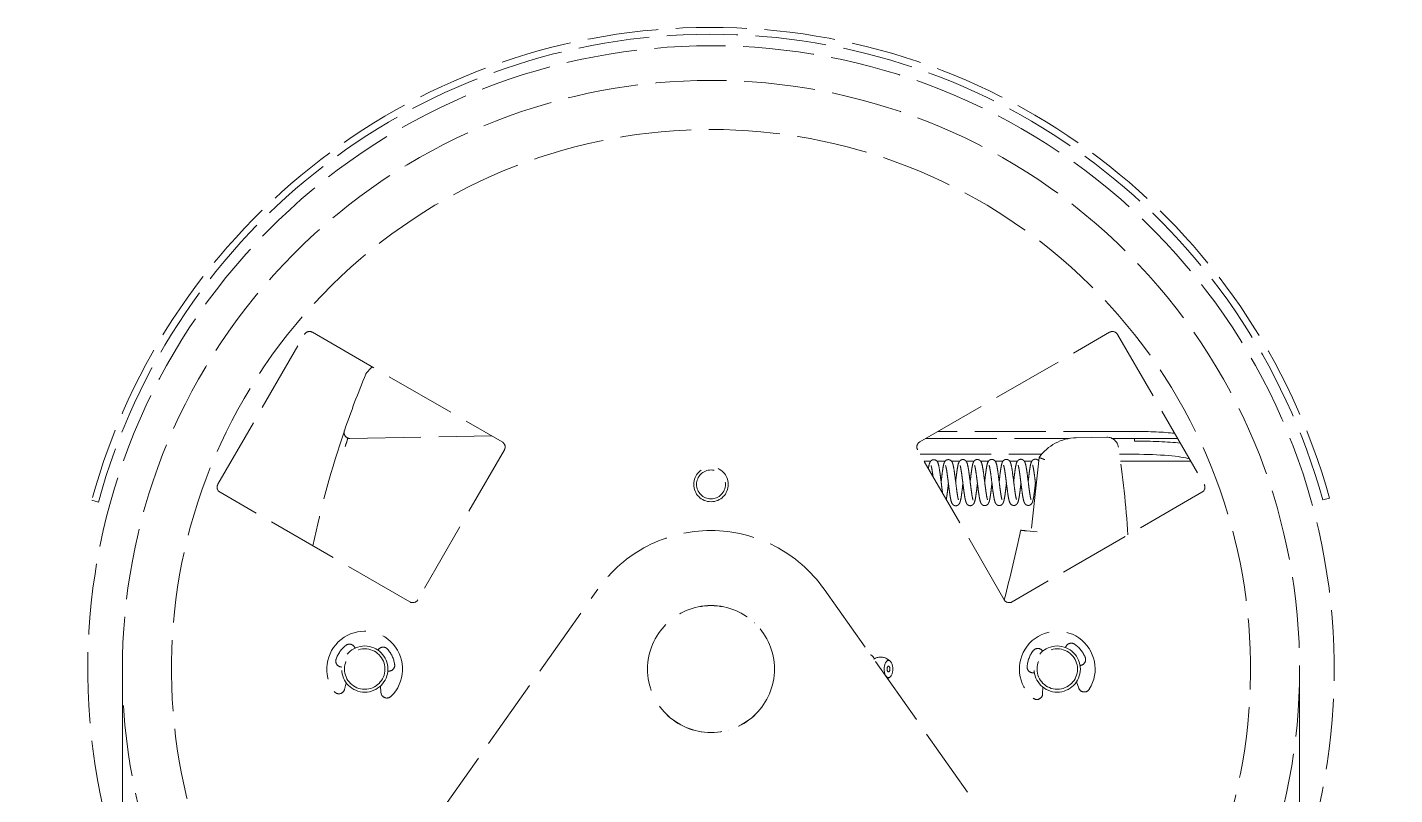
# Model space of a CAD drawing. Header units: millimetres. Extents: x -665 to 1025160, y -28012 to 4210.
# Drawn here: x 2185.1 to 2416.1, y -7781.5 to -7651.8 of the extents above; entities that cross this region are included whole.
import ezdxf

# ---------------------------------------------------------------- set-up
doc = ezdxf.new("R2010")
doc.units = ezdxf.units.MM
doc.linetypes.add('$2$ACAD_ISO02W100', pattern=[15, 12, -3])
doc.linetypes.add('$2$CENTER', pattern=[50.8, 31.75, -6.35, 6.35, -6.35])
doc.layers.add('$2$CL', color=2, linetype='$2$CENTER', lineweight=0)
doc.layers.add('$2$DL', color=8, linetype='$2$ACAD_ISO02W100', lineweight=0)

msp = doc.modelspace()

# ---------------------------------------------------------------- linework, layer by layer
at = {"layer": '$2$CL'}
for p, q in [((2201.175, -8243.082), (2201.175, -7760.248)), ((2400.075, -8243.082), (2400.075, -7760.248))]:
    msp.add_line(p, q, dxfattribs=at)
at = {"layer": '$2$DL'}
for p, q in [((2217.319, -7729.039), (2231.944, -7703.707)), ((2233.276, -7703.351), (2265.362, -7721.876)), ((2335.888, -7721.876), (2367.974, -7703.351)), ((2369.306, -7703.707), (2383.931, -7729.039)), ((2239.633, -7721.287), (2263.58, -7720.847)), ((2336.917, -7721.282), (2361.206, -7721.282)), ((2372.19, -7720.095), (2338.972, -7720.095)), ((2367.507, -7721.087), (2362.307, -7721.183)), ((2368.392, -7721.282), (2379.453, -7721.282)), ((2372.19, -7721.728), (2372.19, -7721.282)), ((2265.719, -7723.207), (2251.094, -7748.539)), ((2350.156, -7748.539), (2335.531, -7723.207)), ((2335.969, -7723.966), (2356.477, -7723.966)), ((2356.063, -7724.505), (2354.736, -7736.985)), ((2369.653, -7723.966), (2372.19, -7723.966)), ((2337.72, -7725.153), (2336.655, -7725.153)), ((2340.157, -7725.153), (2338.817, -7725.153)), ((2342.601, -7725.153), (2341.276, -7725.153)), ((2345.043, -7725.153), (2343.737, -7725.153)), ((2347.486, -7725.153), (2346.197, -7725.153)), ((2349.927, -7725.153), (2348.656, -7725.153)), ((2352.373, -7725.153), (2351.113, -7725.153)), ((2354.815, -7725.153), (2353.574, -7725.153)), ((2381.688, -7725.153), (2369.821, -7725.153)), ((2249.762, -7748.896), (2217.676, -7730.371)), ((2383.574, -7730.371), (2351.488, -7748.896)), ((2403.978, -7731.675), (2405.101, -7731.365)), ((2197.131, -7732.034), (2196.007, -7731.728)), ((2353.916, -7736.898), (2355.705, -7737.089)), ((2185.126, -7883.079), (2281.518, -7746.739)), ((2319.732, -7746.739), (2416.124, -7883.079)), ((2303.55, -7749.938), (2303.55, -7749.93)), ((2350.159, -7748.543), (2350.176, -7748.543)), ((2307.95, -7752.414), (2307.939, -7752.414)), ((2309.032, -7753.601), (2309.042, -7753.601)), ((2240.48, -7756.712), (2240.436, -7756.618)), ((2360.563, -7756.512), (2360.525, -7756.608)), ((2244.424, -7756.97), (2244.365, -7757.055)), ((2328.245, -7758.511), (2328.078, -7758.271)), ((2330.855, -7758.869), (2330.463, -7758.592)), ((2356.673, -7757.215), (2356.608, -7757.135)), ((2238.137, -7759.896), (2238.24, -7759.905)), ((2246.01, -7760.591), (2246.113, -7760.6)), ((2355.17, -7760.871), (2355.273, -7760.855)), ((2362.977, -7759.641), (2363.08, -7759.625)), ((2239.014, -7762.6), (2238.72, -7763.694)), ((2244.873, -7764.237), (2244.776, -7763.109)), ((2330.855, -7761.627), (2330.463, -7761.904)), ((2356.675, -7763.283), (2356.655, -7764.415)), ((2362.757, -7763.453), (2362.389, -7762.382)), ((2303.55, -7770.566), (2303.55, -7770.558))]:
    msp.add_line(p, q, dxfattribs=at)
for centre, radius in [((2300.625, -7729.048), 2.925), ((2300.625, -7729.048), 2.438), ((2300.625, -7760.248), 10.725), ((2300.625, -7760.248), 10.717), ((2242.125, -7760.248), 3.9), ((2242.125, -7760.248), 3.413), ((2359.125, -7760.248), 3.9), ((2359.125, -7760.248), 3.412)]:
    msp.add_circle(centre, radius, dxfattribs=at)
for centre, radius, start, end in [((2300.604, -7760.248), 108.415, 15.45098, 164.74799), ((2300.625, -7760.248), 105.3, 318.09966, 221.90034), ((2300.604, -7760.248), 107.25, 15.45098, 164.74799), ((2300.625, -7760.248), 99.45, 318.86903, 221.13097), ((2300.625, -7760.248), 91.163, 320.1335, 219.8665), ((2232.788, -7704.195), 0.975, 60, 150), ((2368.462, -7704.195), 0.975, 30, 120), ((2393.693, -7772.964), 163.8, 157.55514, 161.13364), ((2243.202, -7710.798), 0.975, 137.51154, 157.55514), ((2308.629, -7770.727), 89.7, 136.67543, 137.51154), ((2393.693, -7772.964), 163.8, 161.13364, 168.18567), ((2239.615, -7720.312), 0.975, 161.13364, 271.05374), ((2264.874, -7722.72), 0.975, 330, 60), ((2336.376, -7722.72), 0.975, 120, 210), ((2362.451, -7728.982), 7.8, 91.05374, 144.97369), ((2367.543, -7723.037), 1.95, 8.70492, 91.05374), ((2207.557, -7747.532), 163.8, 3.47702, 8.70492), ((2218.163, -7729.526), 0.975, 150, 240), ((2383.087, -7729.526), 0.975, 300, 30), ((2300.625, -7760.248), 23.4, 35.26007, 144.73993), ((2047.913, -7671.203), 312, 345.64397, 347.86429), ((2250.249, -7748.051), 0.975, 240, 330), ((2351.001, -7748.051), 0.975, 210, 300), ((2242.125, -7760.248), 6.396, 313.75152, 216.1529), ((2359.125, -7760.248), 6.396, 327.75483, 230.15621), ((2242.125, -7760.248), 5.117, 128.8709, 161.03352), ((2239.537, -7757.037), 0.992, 24.95221, 128.8709), ((2245.236, -7757.54), 0.992, 41.03352, 144.95221), ((2355.836, -7757.759), 0.992, 38.95552, 142.87421), ((2361.489, -7756.868), 0.992, 55.03683, 158.95552), ((2359.125, -7760.248), 5.117, 22.87421, 55.03683), ((2238.224, -7758.907), 0.992, 161.03352, 264.95221), ((2242.125, -7760.248), 5.117, 8.8709, 41.03352), ((2329.292, -7760.248), 2.028, 54.73561, 125.48548), ((2359.125, -7760.248), 5.117, 142.87421, 175.03683), ((2362.925, -7758.645), 0.992, 278.95552, 22.87421), ((2246.2, -7759.612), 0.992, 264.95221, 8.8709), ((2355.016, -7759.891), 0.992, 175.03683, 278.95552), ((2237.762, -7763.436), 0.992, 216.1529, 344.95221), ((2329.292, -7760.248), 2.028, 305.03467, 305.26439), ((2363.695, -7763.131), 0.992, 198.95552, 327.75483), ((2245.862, -7764.151), 0.992, 184.95221, 313.75152), ((2355.663, -7764.397), 0.992, 230.15621, 358.95552)]:
    msp.add_arc(centre, radius, start, end, dxfattribs=at)
for centre, major_axis, ratio, start_param, end_param in [((2372.19, -7721.28), (-9.828, 0), 0.1205367, 3.9531345, 4.712389), ((2372.19, -7723.138), (-11.7, 0), 0.1205367, 3.9914818, 4.712389), ((2372.19, -7725.151), (9.828, 0), 0.1205367, 0.3387524, 1.5707963), ((2327.369, -7760.248), (0, 2.434), 0.5, 5.660543, 6.0995794), ((2330.605, -7760.248), (0, 0.48), 0.5, 2.8676568, 6.5571212)]:
    msp.add_ellipse(centre, major_axis=major_axis, ratio=ratio, start_param=start_param, end_param=end_param, dxfattribs=at)
for major_axis in [(0, -1.462), (0, -0.484)]:
    msp.add_ellipse((2330.611, -7760.248), major_axis=major_axis, ratio=0.5, dxfattribs=at)
for points, knots in [([(2239.307, -7721.237), (2239.305, -7721.237), (2239.304, -7721.236), (2239.294, -7721.233), (2239.287, -7721.232), (2239.262, -7721.228), (2239.25, -7721.239), (2239.222, -7721.332), (2239.205, -7721.416), (2239.173, -7721.575), (2239.167, -7721.607), (2239.129, -7721.786), (2239.075, -7721.921), (2238.996, -7722.118), (2238.96, -7722.211), (2238.896, -7722.408), (2238.867, -7722.51), (2238.846, -7722.618), (2238.845, -7722.621), (2238.844, -7722.625)], [-0.00165743, -0.00165743, -0.00165743, -0.00165743, 0, 0, 0.01119477, 0.01119477, 0.05516722, 0.05516722, 0.10340416, 0.10340416, 0.11457751, 0.11457751, 0.16396758, 0.16396758, 0.20432722, 0.20432722, 0.24498028, 0.24498028, 0.24633536, 0.24633536, 0.24633536, 0.24633536]), ([(2357.005, -7724.867), (2356.938, -7724.841), (2356.871, -7724.814), (2356.805, -7724.788), (2356.74, -7724.763), (2356.677, -7724.739), (2356.617, -7724.715), (2356.506, -7724.673), (2356.405, -7724.634), (2356.321, -7724.602), (2356.239, -7724.571), (2356.174, -7724.546), (2356.129, -7724.53), (2356.086, -7724.513), (2356.063, -7724.505), (2356.063, -7724.505)], [-0.25430222, -0.25430222, -0.25430222, -0.25430222, -0.21902655, -0.21902655, -0.21902655, -0.18448045, -0.18448045, -0.18448045, -0.12129531, -0.12129531, -0.12129531, -0.06016317, -0.06016317, -0.06016317, 0, 0, 0, 0]), ([(2337.35, -7726.357), (2337.373, -7726.215), (2337.396, -7726.083), (2337.47, -7725.722), (2337.515, -7725.536), (2337.624, -7725.3), (2337.653, -7725.247), (2337.735, -7725.129), (2337.792, -7725.063), (2337.909, -7724.98), (2337.955, -7724.954), (2338.074, -7724.904), (2338.153, -7724.885), (2338.313, -7724.876), (2338.395, -7724.886), (2338.545, -7724.934), (2338.616, -7724.972), (2338.737, -7725.061), (2338.787, -7725.114), (2338.867, -7725.217), (2338.896, -7725.268), (2338.96, -7725.395), (2338.988, -7725.472), (2339.094, -7725.807), (2339.158, -7726.134), (2339.278, -7726.88), (2339.334, -7727.284), (2339.435, -7728.057), (2339.481, -7728.427), (2339.57, -7729.147), (2339.615, -7729.506), (2339.69, -7730.078), (2339.722, -7730.309), (2339.754, -7730.521)], [17.3582383, 17.3582383, 17.3582383, 17.3582383, 17.4545808, 17.4545808, 17.6511069, 17.6511069, 17.7068135, 17.7068135, 17.7693974, 17.7693974, 17.8009739, 17.8009739, 17.8454563, 17.8454563, 17.8914011, 17.8914011, 17.9374919, 17.9374919, 17.9862793, 17.9862793, 18.0389292, 18.0389292, 18.1258871, 18.1258871, 18.3845675, 18.3845675, 18.6035005, 18.6035005, 18.782896, 18.782896, 18.9580087, 18.9580087, 19.0840786, 19.0840786, 19.0840786, 19.0840786]), ([(2338.131, -7727.711), (2338.114, -7727.58), (2338.097, -7727.452), (2338.038, -7727.03), (2337.995, -7726.752), (2337.915, -7726.298), (2337.875, -7726.111), (2337.829, -7725.944), (2337.817, -7725.907), (2337.806, -7725.879), (2337.804, -7725.874), (2337.804, -7725.874)], [29.65913668, 29.65913668, 29.65913668, 29.65913668, 29.72760971, 29.72760971, 29.89521173, 29.89521173, 30.05753204, 30.05753204, 30.12526168, 30.12526168, 30.15537839, 30.15537839, 30.15537839, 30.15537839]), ([(2339.507, -7728.641), (2339.544, -7728.319), (2339.581, -7727.996), (2339.658, -7727.349), (2339.7, -7727.021), (2339.784, -7726.433), (2339.827, -7726.17), (2339.92, -7725.716), (2339.964, -7725.533), (2340.069, -7725.296), (2340.098, -7725.239), (2340.179, -7725.12), (2340.232, -7725.059), (2340.338, -7724.977), (2340.382, -7724.95), (2340.498, -7724.897), (2340.575, -7724.876), (2340.733, -7724.861), (2340.816, -7724.868), (2340.965, -7724.908), (2341.036, -7724.942), (2341.161, -7725.027), (2341.214, -7725.078), (2341.298, -7725.178), (2341.329, -7725.228), (2341.395, -7725.349), (2341.424, -7725.421), (2341.523, -7725.71), (2341.579, -7725.975), (2341.695, -7726.637), (2341.753, -7727.04), (2341.858, -7727.824), (2341.905, -7728.204), (2341.995, -7728.928), (2342.039, -7729.282), (2342.126, -7729.956), (2342.17, -7730.284), (2342.254, -7730.834), (2342.294, -7731.07), (2342.35, -7731.346), (2342.368, -7731.425), (2342.399, -7731.546), (2342.413, -7731.592), (2342.431, -7731.644), (2342.437, -7731.658), (2342.437, -7731.658), (2342.437, -7731.658), (2342.437, -7731.658)], [20.4987121, 20.4987121, 20.4987121, 20.4987121, 20.6565597, 20.6565597, 20.8327732, 20.8327732, 21.0129666, 21.0129666, 21.204709, 21.204709, 21.2627419, 21.2627419, 21.3193191, 21.3193191, 21.3505046, 21.3505046, 21.3942369, 21.3942369, 21.4396174, 21.4396174, 21.4848006, 21.4848006, 21.5334, 21.5334, 21.5853541, 21.5853541, 21.6676489, 21.6676489, 21.8938691, 21.8938691, 22.1230466, 22.1230466, 22.3085408, 22.3085408, 22.4796249, 22.4796249, 22.6545632, 22.6545632, 22.8160567, 22.8160567, 22.8939182, 22.8939182, 22.9620205, 22.9620205, 23.0145426, 23.0145426, 23.0163046, 23.0163046, 23.0163046, 23.0163046]), ([(2343.185, -7728.885), (2343.173, -7728.988), (2343.161, -7729.092), (2343.109, -7729.549), (2343.067, -7729.902), (2342.985, -7730.55), (2342.944, -7730.852), (2342.859, -7731.389), (2342.815, -7731.625), (2342.737, -7731.936), (2342.707, -7732.038), (2342.639, -7732.202), (2342.608, -7732.267), (2342.514, -7732.402), (2342.45, -7732.475), (2342.292, -7732.585), (2342.204, -7732.625), (2342.03, -7732.661), (2341.941, -7732.662), (2341.778, -7732.633), (2341.703, -7732.605), (2341.575, -7732.534), (2341.523, -7732.491), (2341.43, -7732.394), (2341.392, -7732.341), (2341.314, -7732.21), (2341.282, -7732.136), (2341.189, -7731.877), (2341.142, -7731.675), (2341.06, -7731.254), (2341.027, -7731.061), (2340.945, -7730.532), (2340.894, -7730.162), (2340.805, -7729.473), (2340.766, -7729.154), (2340.681, -7728.474), (2340.635, -7728.104), (2340.548, -7727.441), (2340.506, -7727.136), (2340.423, -7726.601), (2340.381, -7726.362), (2340.325, -7726.105), (2340.309, -7726.036), (2340.281, -7725.938), (2340.27, -7725.904), (2340.258, -7725.872), (2340.255, -7725.865), (2340.255, -7725.865)], [24.0832089, 24.0832089, 24.0832089, 24.0832089, 24.1339282, 24.1339282, 24.3093378, 24.3093378, 24.4845887, 24.4845887, 24.66683, 24.66683, 24.7735508, 24.7735508, 24.8463717, 24.8463717, 24.9116945, 24.9116945, 24.9667741, 24.9667741, 25.0153833, 25.0153833, 25.0603681, 25.0603681, 25.1057113, 25.1057113, 25.1577655, 25.1577655, 25.2386531, 25.2386531, 25.4276543, 25.4276543, 25.5568392, 25.5568392, 25.7546411, 25.7546411, 25.9101697, 25.9101697, 26.0892717, 26.0892717, 26.2564734, 26.2564734, 26.4237632, 26.4237632, 26.4986052, 26.4986052, 26.5609124, 26.5609124, 26.5983238, 26.5983238, 26.5983238, 26.5983238]), ([(2341.958, -7728.628), (2341.995, -7728.301), (2342.033, -7727.972), (2342.111, -7727.324), (2342.152, -7727.001), (2342.235, -7726.42), (2342.278, -7726.158), (2342.371, -7725.701), (2342.415, -7725.518), (2342.522, -7725.281), (2342.551, -7725.225), (2342.632, -7725.107), (2342.687, -7725.044), (2342.797, -7724.962), (2342.841, -7724.936), (2342.957, -7724.884), (2343.034, -7724.863), (2343.193, -7724.849), (2343.275, -7724.857), (2343.425, -7724.9), (2343.496, -7724.935), (2343.62, -7725.021), (2343.672, -7725.073), (2343.755, -7725.174), (2343.786, -7725.224), (2343.852, -7725.348), (2343.88, -7725.423), (2343.981, -7725.728), (2344.039, -7726.007), (2344.127, -7726.521), (2344.156, -7726.705), (2344.231, -7727.222), (2344.278, -7727.581), (2344.37, -7728.305), (2344.416, -7728.679), (2344.505, -7729.387), (2344.548, -7729.731), (2344.634, -7730.36), (2344.677, -7730.652), (2344.758, -7731.131), (2344.798, -7731.331), (2344.847, -7731.525), (2344.862, -7731.573), (2344.881, -7731.63), (2344.888, -7731.646), (2344.889, -7731.647), (2344.889, -7731.648), (2344.889, -7731.648)], [24.0548523, 24.0548523, 24.0548523, 24.0548523, 24.2154109, 24.2154109, 24.3899229, 24.3899229, 24.5683915, 24.5683915, 24.7623617, 24.7623617, 24.8195078, 24.8195078, 24.8781157, 24.8781157, 24.908868, 24.908868, 24.9528937, 24.9528937, 24.9984823, 24.9984823, 25.044016, 25.044016, 25.0927509, 25.0927509, 25.1450301, 25.1450301, 25.2298662, 25.2298662, 25.4635984, 25.4635984, 25.5771281, 25.5771281, 25.7630702, 25.7630702, 25.9424595, 25.9424595, 26.1139157, 26.1139157, 26.2842686, 26.2842686, 26.4456104, 26.4456104, 26.5160043, 26.5160043, 26.5716483, 26.5716483, 26.5750322, 26.5750322, 26.5750322, 26.5750322]), ([(2345.635, -7728.872), (2345.623, -7728.98), (2345.611, -7729.088), (2345.559, -7729.54), (2345.519, -7729.884), (2345.438, -7730.526), (2345.396, -7730.83), (2345.31, -7731.373), (2345.266, -7731.612), (2345.188, -7731.918), (2345.159, -7732.016), (2345.095, -7732.178), (2345.065, -7732.243), (2344.995, -7732.349), (2344.968, -7732.383), (2344.907, -7732.449), (2344.873, -7732.481), (2344.77, -7732.558), (2344.691, -7732.6), (2344.529, -7732.645), (2344.444, -7732.652), (2344.281, -7732.636), (2344.203, -7732.614), (2344.066, -7732.549), (2344.008, -7732.508), (2343.912, -7732.419), (2343.873, -7732.37), (2343.795, -7732.254), (2343.762, -7732.188), (2343.678, -7731.986), (2343.639, -7731.844), (2343.563, -7731.519), (2343.529, -7731.341), (2343.442, -7730.832), (2343.388, -7730.461), (2343.289, -7729.723), (2343.243, -7729.354), (2343.191, -7728.933), (2343.184, -7728.88), (2343.157, -7728.664), (2343.137, -7728.502), (2343.074, -7727.999), (2343.03, -7727.659), (2342.945, -7727.043), (2342.902, -7726.758), (2342.821, -7726.298), (2342.782, -7726.109), (2342.735, -7725.934), (2342.722, -7725.894), (2342.709, -7725.859), (2342.706, -7725.852), (2342.706, -7725.852)], [20.5252268, 20.5252268, 20.5252268, 20.5252268, 20.5779745, 20.5779745, 20.7490427, 20.7490427, 20.9250042, 20.9250042, 21.1088472, 21.1088472, 21.2125503, 21.2125503, 21.2868429, 21.2868429, 21.320618, 21.320618, 21.3509044, 21.3509044, 21.401303, 21.401303, 21.4479597, 21.4479597, 21.4928135, 21.4928135, 21.5376539, 21.5376539, 21.5845528, 21.5845528, 21.6550292, 21.6550292, 21.8019557, 21.8019557, 21.9356326, 21.9356326, 22.1464355, 22.1464355, 22.3273958, 22.3273958, 22.3538616, 22.3538616, 22.4334612, 22.4334612, 22.6043608, 22.6043608, 22.7745268, 22.7745268, 22.9345792, 22.9345792, 23.0035067, 23.0035067, 23.0408142, 23.0408142, 23.0408142, 23.0408142]), ([(2344.409, -7728.616), (2344.447, -7728.278), (2344.486, -7727.936), (2344.565, -7727.284), (2344.606, -7726.965), (2344.69, -7726.385), (2344.733, -7726.122), (2344.828, -7725.668), (2344.87, -7725.486), (2344.983, -7725.249), (2345.012, -7725.196), (2345.094, -7725.083), (2345.147, -7725.023), (2345.257, -7724.945), (2345.301, -7724.919), (2345.419, -7724.869), (2345.498, -7724.849), (2345.658, -7724.838), (2345.74, -7724.848), (2345.89, -7724.894), (2345.961, -7724.931), (2346.083, -7725.02), (2346.134, -7725.072), (2346.215, -7725.175), (2346.245, -7725.225), (2346.311, -7725.355), (2346.34, -7725.435), (2346.444, -7725.763), (2346.505, -7726.074), (2346.624, -7726.799), (2346.681, -7727.202), (2346.782, -7727.976), (2346.828, -7728.351), (2346.917, -7729.071), (2346.961, -7729.426), (2347.048, -7730.082), (2347.091, -7730.393), (2347.174, -7730.923), (2347.215, -7731.153), (2347.27, -7731.401), (2347.286, -7731.468), (2347.314, -7731.565), (2347.325, -7731.6), (2347.337, -7731.631), (2347.34, -7731.637), (2347.34, -7731.637)], [27.6127082, 27.6127082, 27.6127082, 27.6127082, 27.7789671, 27.7789671, 27.9516655, 27.9516655, 28.1331159, 28.1331159, 28.3270117, 28.3270117, 28.3814102, 28.3814102, 28.4382493, 28.4382493, 28.4692816, 28.4692816, 28.5137542, 28.5137542, 28.5596897, 28.5596897, 28.6057511, 28.6057511, 28.6547617, 28.6547617, 28.7077128, 28.7077128, 28.797103, 28.797103, 29.0468136, 29.0468136, 29.2668907, 29.2668907, 29.4483157, 29.4483157, 29.6212474, 29.6212474, 29.7917913, 29.7917913, 29.9568109, 29.9568109, 30.0308834, 30.0308834, 30.0954177, 30.0954177, 30.1318585, 30.1318585, 30.1318585, 30.1318585]), ([(2348.086, -7728.86), (2348.076, -7728.945), (2348.067, -7729.03), (2348.018, -7729.46), (2347.978, -7729.803), (2347.897, -7730.453), (2347.854, -7730.765), (2347.769, -7731.313), (2347.726, -7731.553), (2347.65, -7731.866), (2347.622, -7731.968), (2347.561, -7732.13), (2347.534, -7732.193), (2347.47, -7732.301), (2347.441, -7732.344), (2347.371, -7732.423), (2347.333, -7732.46), (2347.223, -7732.544), (2347.142, -7732.587), (2346.975, -7732.633), (2346.888, -7732.64), (2346.723, -7732.622), (2346.645, -7732.598), (2346.508, -7732.532), (2346.451, -7732.49), (2346.354, -7732.398), (2346.315, -7732.348), (2346.24, -7732.231), (2346.209, -7732.167), (2346.126, -7731.964), (2346.087, -7731.82), (2346.011, -7731.489), (2345.976, -7731.308), (2345.89, -7730.801), (2345.837, -7730.441), (2345.74, -7729.711), (2345.693, -7729.337), (2345.64, -7728.914), (2345.634, -7728.864), (2345.609, -7728.662), (2345.59, -7728.511), (2345.528, -7728.009), (2345.483, -7727.662), (2345.397, -7727.043), (2345.355, -7726.76), (2345.275, -7726.299), (2345.235, -7726.108), (2345.187, -7725.928), (2345.174, -7725.885), (2345.16, -7725.846), (2345.156, -7725.838), (2345.156, -7725.838)], [16.9679256, 16.9679256, 16.9679256, 16.9679256, 17.0095574, 17.0095574, 17.1799877, 17.1799877, 17.3573073, 17.3573073, 17.5381253, 17.5381253, 17.6419233, 17.6419233, 17.7146287, 17.7146287, 17.7571268, 17.7571268, 17.7924804, 17.7924804, 17.8450495, 17.8450495, 17.8930342, 17.8930342, 17.9380608, 17.9380608, 17.9831491, 17.9831491, 18.0309278, 18.0309278, 18.0996674, 18.0996674, 18.248536, 18.248536, 18.3837845, 18.3837845, 18.5881986, 18.5881986, 18.7715317, 18.7715317, 18.7963033, 18.7963033, 18.8707752, 18.8707752, 19.0453572, 19.0453572, 19.2129377, 19.2129377, 19.3741658, 19.3741658, 19.4437533, 19.4437533, 19.4826684, 19.4826684, 19.4826684, 19.4826684]), ([(2346.859, -7728.604), (2346.897, -7728.275), (2346.935, -7727.943), (2347.013, -7727.293), (2347.054, -7726.969), (2347.138, -7726.39), (2347.181, -7726.129), (2347.275, -7725.669), (2347.319, -7725.483), (2347.43, -7725.245), (2347.459, -7725.19), (2347.542, -7725.074), (2347.597, -7725.012), (2347.71, -7724.931), (2347.754, -7724.905), (2347.871, -7724.855), (2347.949, -7724.836), (2348.108, -7724.825), (2348.189, -7724.834), (2348.339, -7724.88), (2348.41, -7724.917), (2348.531, -7725.005), (2348.582, -7725.057), (2348.661, -7725.156), (2348.69, -7725.204), (2348.754, -7725.325), (2348.782, -7725.399), (2348.884, -7725.706), (2348.943, -7725.995), (2349.061, -7726.692), (2349.119, -7727.098), (2349.221, -7727.876), (2349.268, -7728.249), (2349.357, -7728.973), (2349.402, -7729.336), (2349.489, -7729.999), (2349.532, -7730.311), (2349.615, -7730.854), (2349.657, -7731.092), (2349.713, -7731.355), (2349.73, -7731.427), (2349.759, -7731.535), (2349.771, -7731.575), (2349.786, -7731.615), (2349.79, -7731.624), (2349.79, -7731.624)], [31.1691177, 31.1691177, 31.1691177, 31.1691177, 31.3307949, 31.3307949, 31.5056439, 31.5056439, 31.6840572, 31.6840572, 31.8807418, 31.8807418, 31.9369461, 31.9369461, 31.9961902, 31.9961902, 32.0269476, 32.0269476, 32.0708054, 32.0708054, 32.1162233, 32.1162233, 32.1616744, 32.1616744, 32.2095626, 32.2095626, 32.2598762, 32.2598762, 32.3435527, 32.3435527, 32.5837863, 32.5837863, 32.80958, 32.80958, 32.9906525, 32.9906525, 33.1662701, 33.1662701, 33.3352787, 33.3352787, 33.5020637, 33.5020637, 33.5771738, 33.5771738, 33.6435869, 33.6435869, 33.6870296, 33.6870296, 33.6870296, 33.6870296]), ([(2350.537, -7728.848), (2350.51, -7729.084), (2350.483, -7729.319), (2350.416, -7729.889), (2350.376, -7730.222), (2350.293, -7730.836), (2350.25, -7731.121), (2350.161, -7731.612), (2350.116, -7731.817), (2350.019, -7732.11), (2349.98, -7732.215), (2349.837, -7732.399), (2349.771, -7732.465), (2349.618, -7732.562), (2349.533, -7732.597), (2349.361, -7732.627), (2349.272, -7732.625), (2349.111, -7732.591), (2349.037, -7732.561), (2348.913, -7732.487), (2348.863, -7732.444), (2348.772, -7732.346), (2348.735, -7732.292), (2348.658, -7732.158), (2348.627, -7732.081), (2348.531, -7731.805), (2348.481, -7731.578), (2348.396, -7731.125), (2348.365, -7730.934), (2348.286, -7730.413), (2348.238, -7730.057), (2348.153, -7729.401), (2348.116, -7729.1), (2348.035, -7728.449), (2347.991, -7728.093), (2347.904, -7727.429), (2347.86, -7727.113), (2347.777, -7726.574), (2347.736, -7726.339), (2347.681, -7726.081), (2347.664, -7726.011), (2347.635, -7725.907), (2347.623, -7725.869), (2347.61, -7725.834), (2347.607, -7725.826), (2347.607, -7725.826)], [13.4107795, 13.4107795, 13.4107795, 13.4107795, 13.5258738, 13.5258738, 13.698647, 13.698647, 13.877816, 13.877816, 14.064533, 14.064533, 14.1869246, 14.1869246, 14.2466062, 14.2466062, 14.298553, 14.298553, 14.3471094, 14.3471094, 14.3920095, 14.3920095, 14.4366275, 14.4366275, 14.4898803, 14.4898803, 14.5732738, 14.5732738, 14.7784994, 14.7784994, 14.9023494, 14.9023494, 15.0913103, 15.0913103, 15.2381459, 15.2381459, 15.4114038, 15.4114038, 15.5830711, 15.5830711, 15.7477817, 15.7477817, 15.822739, 15.822739, 15.887458, 15.887458, 15.9264217, 15.9264217, 15.9264217, 15.9264217]), ([(2349.31, -7728.592), (2349.341, -7728.324), (2349.372, -7728.054), (2349.443, -7727.447), (2349.485, -7727.111), (2349.568, -7726.511), (2349.611, -7726.24), (2349.701, -7725.761), (2349.747, -7725.563), (2349.838, -7725.322), (2349.863, -7725.263), (2349.924, -7725.156), (2349.955, -7725.109), (2350.03, -7725.021), (2350.072, -7724.98), (2350.158, -7724.919), (2350.197, -7724.896), (2350.307, -7724.847), (2350.383, -7724.826), (2350.54, -7724.812), (2350.622, -7724.819), (2350.77, -7724.861), (2350.841, -7724.895), (2350.964, -7724.979), (2351.016, -7725.029), (2351.1, -7725.129), (2351.131, -7725.178), (2351.196, -7725.297), (2351.224, -7725.367), (2351.322, -7725.65), (2351.378, -7725.905), (2351.494, -7726.56), (2351.553, -7726.967), (2351.657, -7727.748), (2351.704, -7728.122), (2351.795, -7728.853), (2351.84, -7729.219), (2351.926, -7729.886), (2351.969, -7730.199), (2352.053, -7730.761), (2352.096, -7731.018), (2352.171, -7731.383), (2352.207, -7731.516), (2352.236, -7731.599), (2352.242, -7731.612), (2352.242, -7731.612)], [34.7257028, 34.7257028, 34.7257028, 34.7257028, 34.8575679, 34.8575679, 35.0346174, 35.0346174, 35.2110799, 35.2110799, 35.4034805, 35.4034805, 35.4671182, 35.4671182, 35.5123244, 35.5123244, 35.5522334, 35.5522334, 35.5791087, 35.5791087, 35.6221874, 35.6221874, 35.6670888, 35.6670888, 35.7117349, 35.7117349, 35.7597316, 35.7597316, 35.8108776, 35.8108776, 35.8916408, 35.8916408, 36.1162451, 36.1162451, 36.346776, 36.346776, 36.5302686, 36.5302686, 36.7069499, 36.7069499, 36.8735386, 36.8735386, 37.044746, 37.044746, 37.1949906, 37.1949906, 37.2478976, 37.2478976, 37.2478976, 37.2478976]), ([(2352.988, -7728.835), (2352.965, -7729.031), (2352.943, -7729.227), (2352.88, -7729.767), (2352.839, -7730.11), (2352.756, -7730.743), (2352.712, -7731.036), (2352.625, -7731.533), (2352.581, -7731.741), (2352.494, -7732.032), (2352.46, -7732.132), (2352.369, -7732.284), (2352.341, -7732.324), (2352.277, -7732.398), (2352.243, -7732.431), (2352.142, -7732.511), (2352.067, -7732.554), (2351.908, -7732.606), (2351.823, -7732.617), (2351.658, -7732.606), (2351.578, -7732.585), (2351.437, -7732.524), (2351.377, -7732.484), (2351.279, -7732.398), (2351.24, -7732.351), (2351.16, -7732.239), (2351.127, -7732.175), (2351.046, -7731.99), (2351.009, -7731.867), (2350.935, -7731.576), (2350.901, -7731.408), (2350.813, -7730.92), (2350.76, -7730.562), (2350.661, -7729.835), (2350.613, -7729.461), (2350.554, -7728.987), (2350.542, -7728.888), (2350.492, -7728.49), (2350.455, -7728.187), (2350.375, -7727.568), (2350.332, -7727.247), (2350.247, -7726.675), (2350.204, -7726.417), (2350.128, -7726.047), (2350.092, -7725.911), (2350.063, -7725.828), (2350.057, -7725.816), (2350.057, -7725.816)], [9.851422, 9.851422, 9.851422, 9.851422, 9.9471386, 9.9471386, 10.1223827, 10.1223827, 10.30298, 10.30298, 10.4836093, 10.4836093, 10.6016804, 10.6016804, 10.6405217, 10.6405217, 10.6716846, 10.6716846, 10.7206907, 10.7206907, 10.7680265, 10.7680265, 10.8130943, 10.8130943, 10.8579481, 10.8579481, 10.903402, 10.903402, 10.9711833, 10.9711833, 11.1037332, 11.1037332, 11.2376255, 11.2376255, 11.4463765, 11.4463765, 11.6319634, 11.6319634, 11.6807015, 11.6807015, 11.8282155, 11.8282155, 11.9979856, 11.9979856, 12.1696207, 12.1696207, 12.3196257, 12.3196257, 12.3699858, 12.3699858, 12.3699858, 12.3699858]), ([(2351.761, -7728.58), (2351.8, -7728.237), (2351.84, -7727.891), (2351.918, -7727.244), (2351.958, -7726.935), (2352.041, -7726.357), (2352.084, -7726.089), (2352.181, -7725.623), (2352.225, -7725.439), (2352.343, -7725.202), (2352.372, -7725.152), (2352.451, -7725.045), (2352.504, -7724.987), (2352.611, -7724.91), (2352.656, -7724.884), (2352.776, -7724.834), (2352.855, -7724.815), (2353.016, -7724.805), (2353.099, -7724.815), (2353.25, -7724.863), (2353.321, -7724.901), (2353.443, -7724.991), (2353.493, -7725.044), (2353.573, -7725.148), (2353.603, -7725.199), (2353.671, -7725.334), (2353.701, -7725.42), (2353.769, -7725.646), (2353.804, -7725.796), (2353.87, -7726.124), (2353.901, -7726.3), (2353.982, -7726.801), (2354.032, -7727.161), (2354.127, -7727.889), (2354.174, -7728.264), (2354.264, -7728.984), (2354.307, -7729.338), (2354.394, -7730.001), (2354.438, -7730.317), (2354.521, -7730.856), (2354.562, -7731.09), (2354.617, -7731.345), (2354.634, -7731.413), (2354.662, -7731.514), (2354.674, -7731.551), (2354.688, -7731.589), (2354.692, -7731.598), (2354.692, -7731.598)], [38.2842465, 38.2842465, 38.2842465, 38.2842465, 38.4524928, 38.4524928, 38.6211177, 38.6211177, 38.8041888, 38.8041888, 39.002958, 39.002958, 39.0544939, 39.0544939, 39.1101844, 39.1101844, 39.1416934, 39.1416934, 39.1868281, 39.1868281, 39.2332995, 39.2332995, 39.2800224, 39.2800224, 39.3296219, 39.3296219, 39.3836705, 39.3836705, 39.4781606, 39.4781606, 39.6115452, 39.6115452, 39.7329146, 39.7329146, 39.9299323, 39.9299323, 40.1122201, 40.1122201, 40.2844397, 40.2844397, 40.4567106, 40.4567106, 40.6214534, 40.6214534, 40.6955974, 40.6955974, 40.7600853, 40.7600853, 40.8045519, 40.8045519, 40.8045519, 40.8045519]), ([(2355.438, -7728.823), (2355.418, -7729.007), (2355.396, -7729.191), (2355.336, -7729.711), (2355.296, -7730.045), (2355.214, -7730.678), (2355.17, -7730.979), (2355.083, -7731.487), (2355.038, -7731.7), (2354.954, -7731.993), (2354.92, -7732.092), (2354.838, -7732.243), (2354.807, -7732.291), (2354.735, -7732.378), (2354.697, -7732.415), (2354.59, -7732.5), (2354.511, -7732.544), (2354.348, -7732.595), (2354.262, -7732.604), (2354.097, -7732.59), (2354.017, -7732.569), (2353.878, -7732.506), (2353.819, -7732.465), (2353.722, -7732.377), (2353.683, -7732.329), (2353.603, -7732.214), (2353.57, -7732.148), (2353.486, -7731.951), (2353.448, -7731.816), (2353.373, -7731.504), (2353.339, -7731.33), (2353.252, -7730.833), (2353.199, -7730.472), (2353.101, -7729.742), (2353.054, -7729.369), (2352.999, -7728.923), (2352.989, -7728.85), (2352.953, -7728.556), (2352.925, -7728.335), (2352.855, -7727.78), (2352.812, -7727.449), (2352.727, -7726.855), (2352.685, -7726.583), (2352.606, -7726.154), (2352.566, -7725.981), (2352.525, -7725.842), (2352.515, -7725.815), (2352.511, -7725.806), (2352.51, -7725.805), (2352.51, -7725.805)], [6.2950264, 6.2950264, 6.2950264, 6.2950264, 6.3849546, 6.3849546, 6.5553051, 6.5553051, 6.7370028, 6.7370028, 6.9183227, 6.9183227, 7.0324992, 7.0324992, 7.0802783, 7.0802783, 7.1151129, 7.1151129, 7.1662413, 7.1662413, 7.2138246, 7.2138246, 7.2591474, 7.2591474, 7.3042568, 7.3042568, 7.3508504, 7.3508504, 7.4208659, 7.4208659, 7.5634156, 7.5634156, 7.6963918, 7.6963918, 7.9039033, 7.9039033, 8.087642, 8.087642, 8.1236625, 8.1236625, 8.2322322, 8.2322322, 8.4023067, 8.4023067, 8.5712232, 8.5712232, 8.7304528, 8.7304528, 8.7952447, 8.7952447, 8.8073573, 8.8073573, 8.8073573, 8.8073573]), ([(2354.212, -7728.567), (2354.248, -7728.253), (2354.284, -7727.937), (2354.36, -7727.304), (2354.4, -7726.983), (2354.483, -7726.399), (2354.526, -7726.132), (2354.619, -7725.666), (2354.664, -7725.476), (2354.768, -7725.237), (2354.797, -7725.178), (2354.883, -7725.05), (2354.945, -7724.977), (2355.072, -7724.889), (2355.118, -7724.864), (2355.238, -7724.815), (2355.317, -7724.798), (2355.477, -7724.791), (2355.559, -7724.802), (2355.708, -7724.852), (2355.778, -7724.891), (2355.897, -7724.981), (2355.947, -7725.034), (2355.989, -7725.09), (2355.995, -7725.097), (2356, -7725.104)], [41.8414139, 41.8414139, 41.8414139, 41.8414139, 41.9956455, 41.9956455, 42.1676035, 42.1676035, 42.3472301, 42.3472301, 42.5412019, 42.5412019, 42.6018409, 42.6018409, 42.6700419, 42.6700419, 42.7013345, 42.7013345, 42.7457892, 42.7457892, 42.7917019, 42.7917019, 42.8378057, 42.8378057, 42.8867183, 42.8867183, 42.8936647, 42.8936647, 42.8936647, 42.8936647]), ([(2355.528, -7729.536), (2355.507, -7729.375), (2355.487, -7729.21), (2355.455, -7728.952), (2355.443, -7728.858), (2355.396, -7728.482), (2355.36, -7728.196), (2355.283, -7727.597), (2355.241, -7727.281), (2355.157, -7726.705), (2355.113, -7726.44), (2355.055, -7726.141), (2355.037, -7726.06), (2355.005, -7725.932), (2354.991, -7725.881), (2354.97, -7725.816), (2354.962, -7725.795), (2354.96, -7725.79), (2354.959, -7725.79), (2354.959, -7725.79)], [4.43789067, 4.43789067, 4.43789067, 4.43789067, 4.51939225, 4.51939225, 4.56543809, 4.56543809, 4.70472283, 4.70472283, 4.87124945, 4.87124945, 5.0434972, 5.0434972, 5.11981354, 5.11981354, 5.18809139, 5.18809139, 5.24513457, 5.24513457, 5.25326733, 5.25326733, 5.25326733, 5.25326733]), ([(2340.734, -7728.897), (2340.721, -7729.01), (2340.708, -7729.123), (2340.656, -7729.577), (2340.616, -7729.916), (2340.535, -7730.557), (2340.493, -7730.864), (2340.425, -7731.297), (2340.398, -7731.45), (2340.37, -7731.587)], [27.63972397, 27.63972397, 27.63972397, 27.63972397, 27.6949875, 27.6949875, 27.86473088, 27.86473088, 28.0414909, 28.0414909, 28.15248466, 28.15248466, 28.15248466, 28.15248466]), ([(2353.916, -7736.898), (2353.795, -7736.885), (2353.653, -7736.87), (2353.431, -7736.847), (2353.311, -7736.834), (2353.141, -7736.816), (2353.061, -7736.807), (2352.969, -7736.798), (2352.952, -7736.796), (2352.941, -7736.795)], [0.23575891, 0.23575891, 0.23575891, 0.23575891, 0.2949691, 0.2949691, 0.35401169, 0.35401169, 0.41285076, 0.41285076, 0.47152134, 0.47152134, 0.47152134, 0.47152134])]:
    msp.add_open_spline(points, degree=3, knots=knots, dxfattribs=at)

doc.saveas('drawing.dxf')
